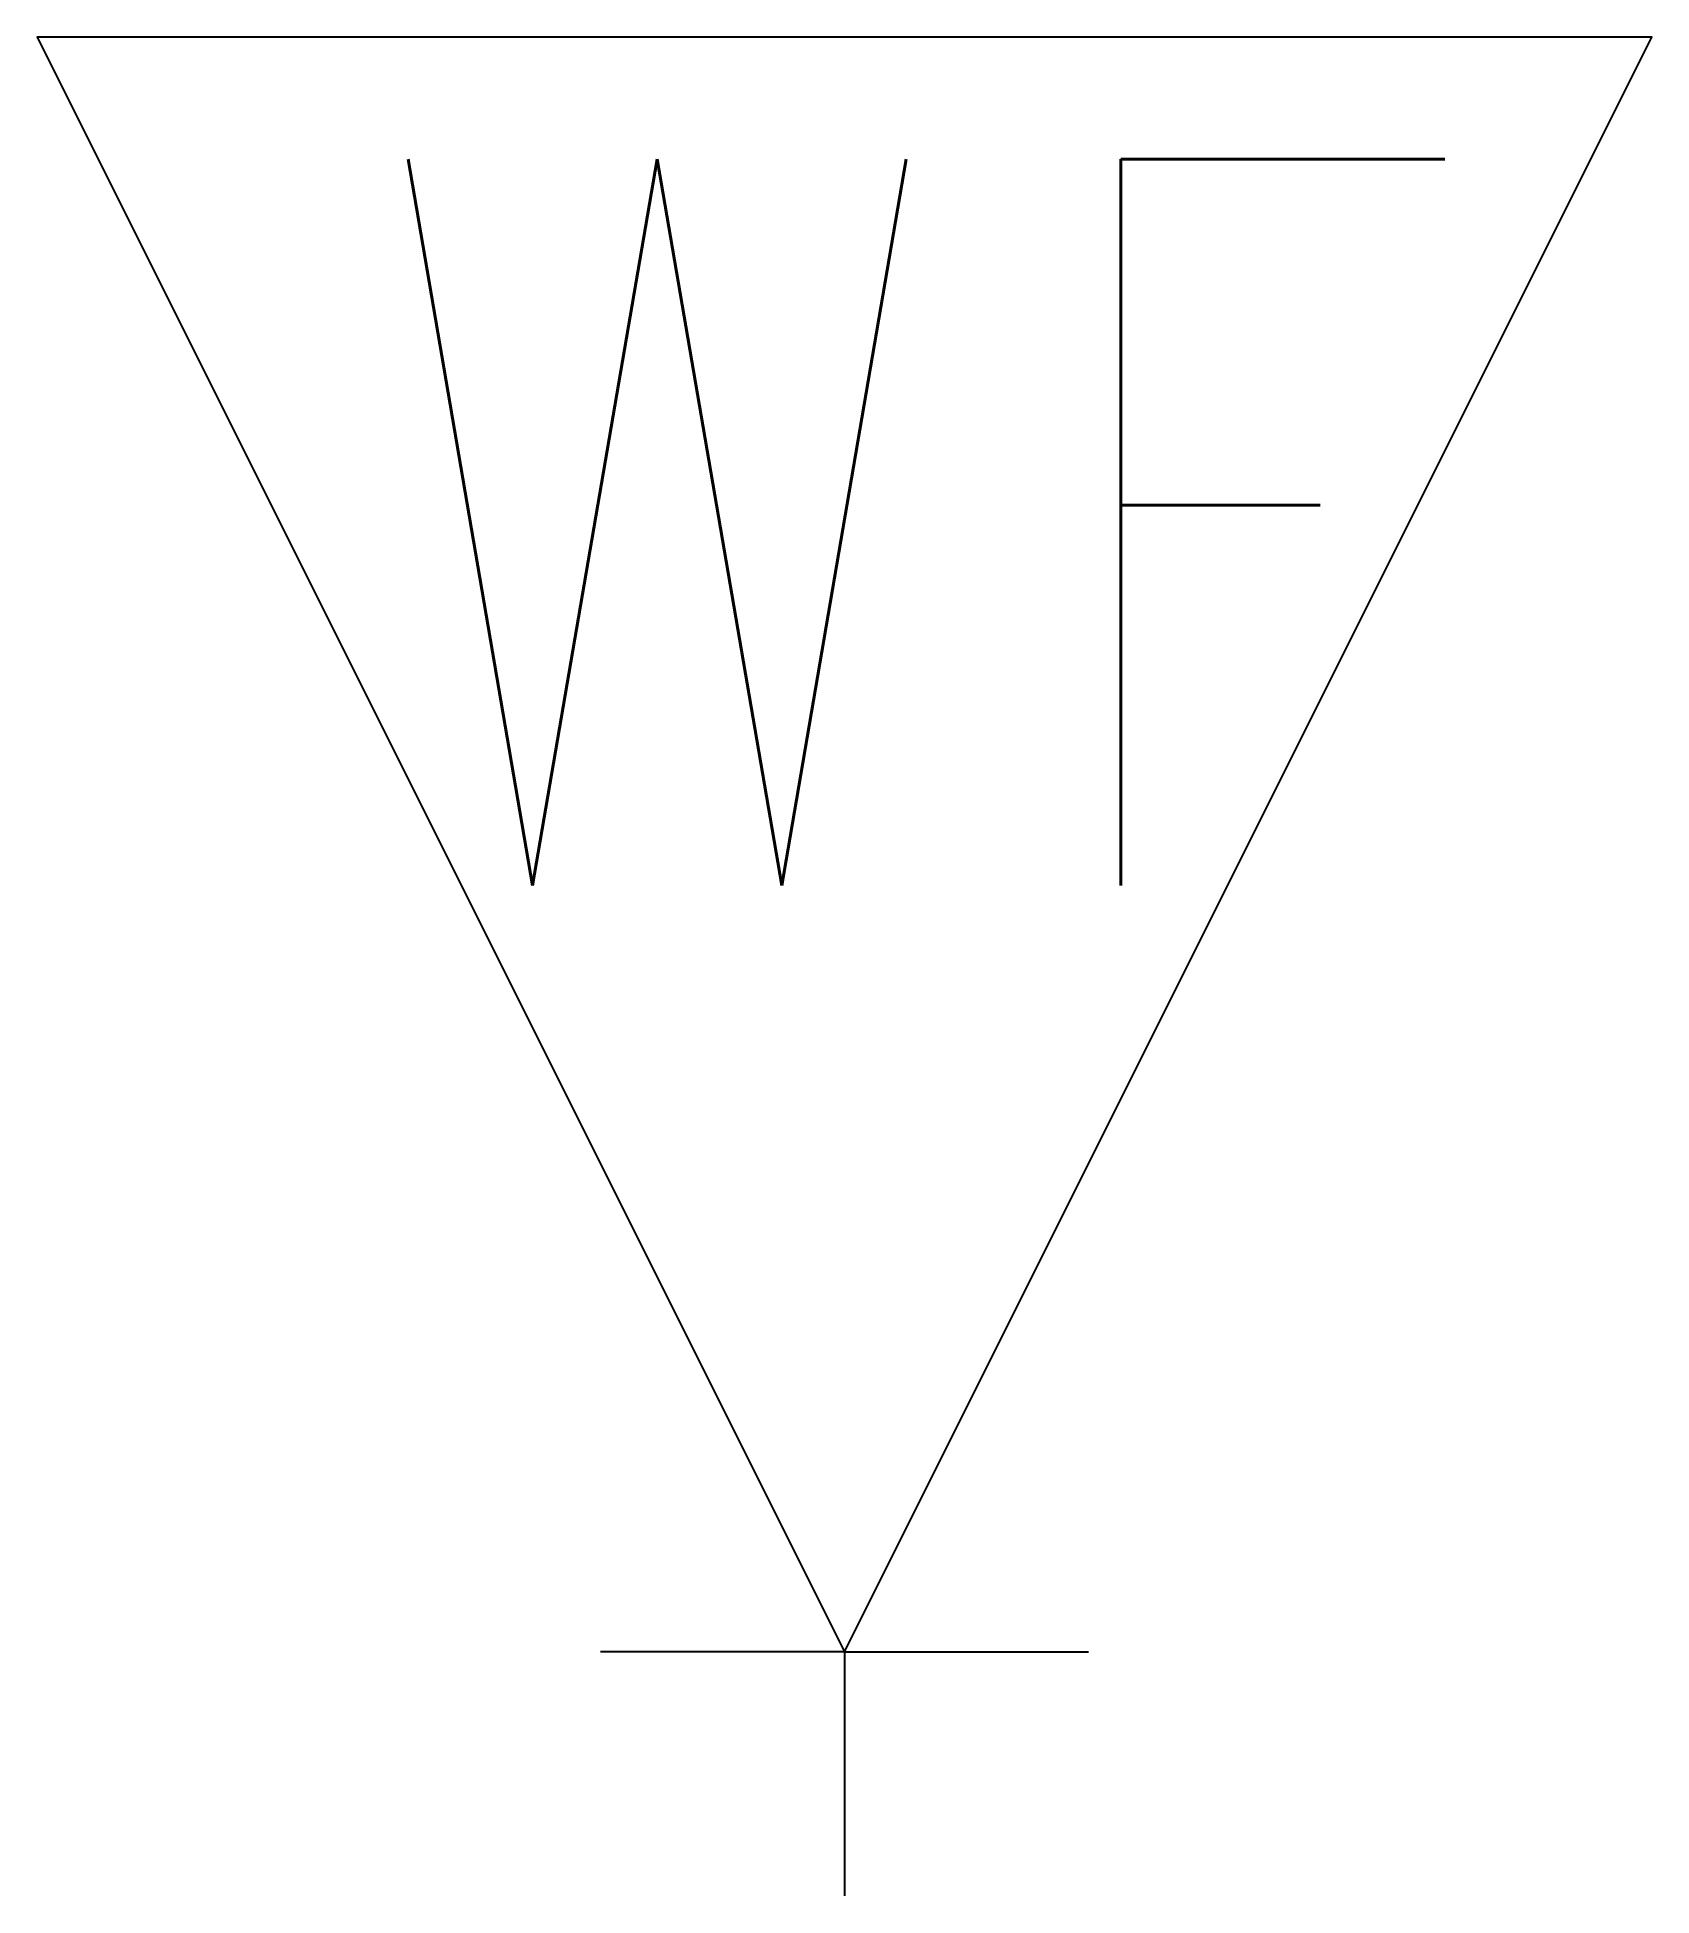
# Model space of a CAD drawing. Header units: feet. Extents: x -0.5 to 0.5, y -0.15 to 1.
import ezdxf
from ezdxf.enums import TextEntityAlignment as Align

# ---------------------------------------------------------------- set-up
doc = ezdxf.new("R2010")
doc.units = ezdxf.units.FT
doc.header["$MEASUREMENT"] = 0
doc.styles.add('SYM', font='SIMPLEX.SHX', dxfattribs={"width": 0.8})

msp = doc.modelspace()

# ---------------------------------------------------------------- linework, layer by layer
for q in [(-0.1512, 0, 1), (0.1512, 0, 1), (0, -0.1512, 1)]:
    msp.add_line((0, 0, 1), q)
msp.add_3dface([(0, 0, 1), (0.5, 1, 1), (-0.5, 1, 1)])
at = {"layer": 'Defpoints'}
msp.add_point((0, 0), dxfattribs=at)

# ---------------------------------------------------------------- texts
at = {"style": 'SYM', "width": 0.8}
for s, p in [('W', (-0.116, 0.6995, 1)), ('F', (0.2483, 0.6995, 1))]:
    msp.add_text(s, height=0.45, dxfattribs=at).set_placement(p, align=Align.MIDDLE)

doc.saveas('drawing.dxf')
